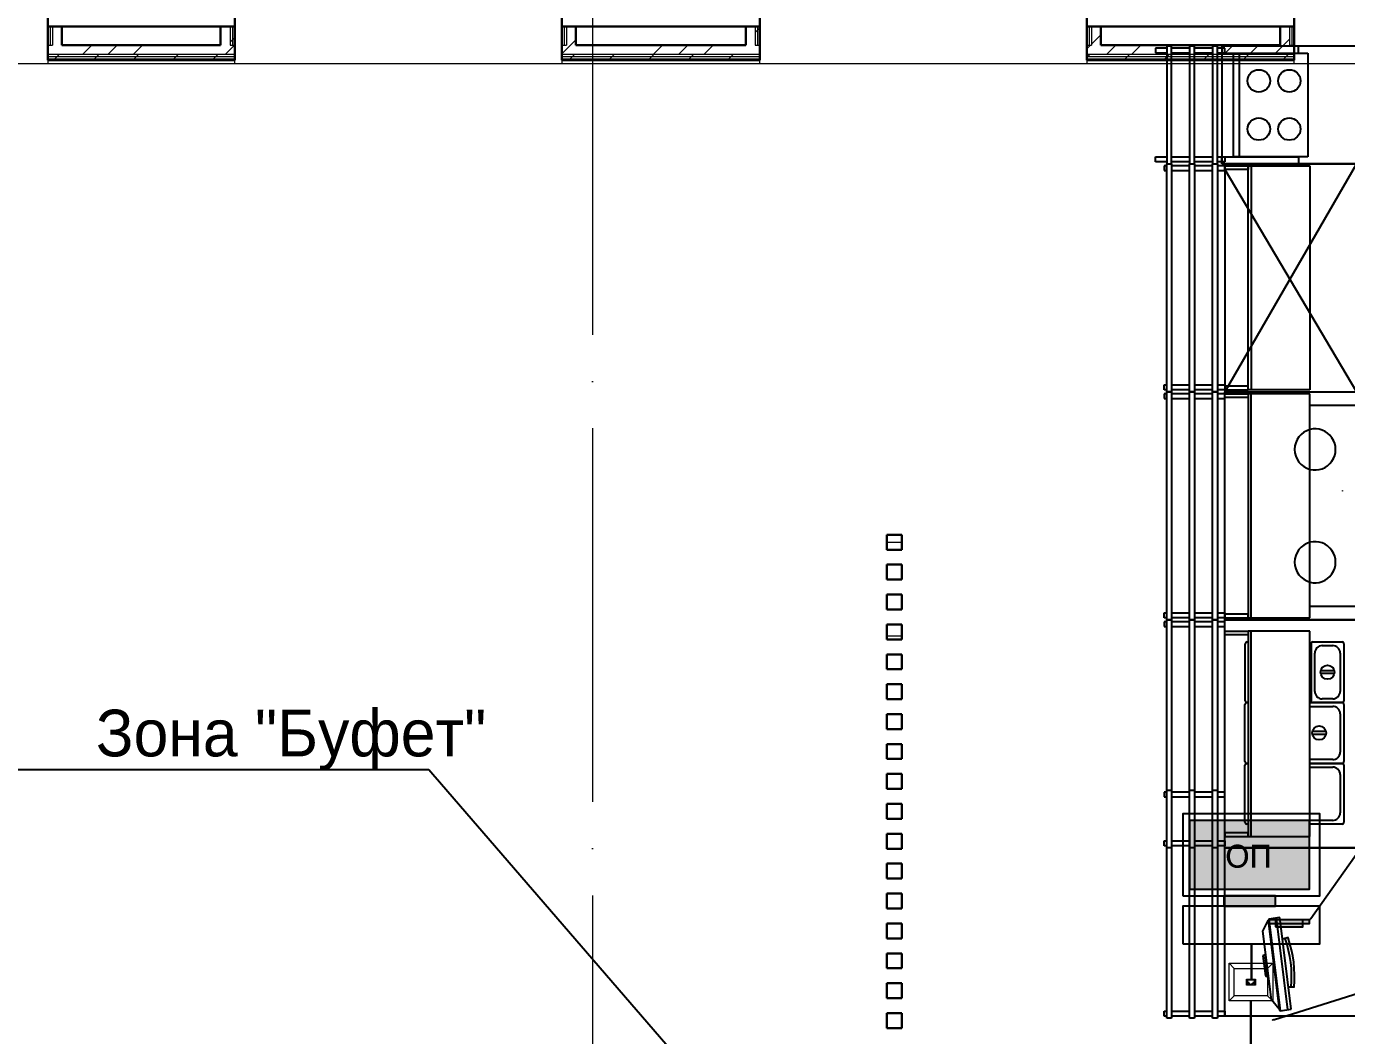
# Model space of a CAD drawing. Header units: millimetres. Extents: x -695119 to 412940, y -249585 to 622758.
# Drawn here: x 25263 to 32327, y 102635 to 108035 of the extents above; entities that cross this region are included whole.
import ezdxf
from ezdxf import colors
from ezdxf.entities.mleader import LeaderData, LeaderLine
from ezdxf.math import Vec2, Vec3

# ---------------------------------------------------------------- set-up
doc = ezdxf.new("R2010")
doc.units = ezdxf.units.MM
doc.linetypes.add('ADSK_Линия сетки', pattern=[25, 20, -2.5, 0, -2.5])
for name, color, linetype in [('_0', 7, 'Continuous'), ('_19D-Телекоммуникационные шкафы', 7, 'Continuous'), ('PDF _Оформление-Надписи', 7, 'Continuous'), ('PDF _Текст', 7, 'Continuous')]:
    doc.layers.add(name, color=color, linetype=linetype)
for name, color, linetype, lineweight in [('_Схема', 5, 'Continuous', 30), ('PDF _Геометрия', 8, 'Continuous', 9), ('Ограждение', 8, 'Continuous', 9), ('Оси', 252, 'Continuous', 9), ('Стены внутренние', 252, 'Continuous', 18), ('Стены наружные', 252, 'Continuous', 18), ('Стены штриховка', 7, 'Continuous', 9), ('ТХ Текст', 251, 'Continuous', 0)]:
    doc.layers.add(name, color=color, linetype=linetype, lineweight=lineweight)
doc.layers.add('PDF _Сплошная заливка', color=7, linetype='Continuous', true_color=0xffffff)
doc.styles.add('Mipgost_5', font='', dxfattribs={"height": 250})
doc.styles.add('PDF Calibri', font='calibri.ttf')
doc.styles.get('Mipgost_5').set_extended_font_data('Mipgost')

# ---------------------------------------------------------------- blocks, each defined once
blk = doc.blocks.new('1 этаж')
at = {"layer": 'Ограждение', "color": 251, "true_color": 0x636466}
for p, q in [((-11052.8, 26658.3), (-25252.8, 26658.3)), ((-19572.8, 26658.3), (-21322.8, 26658.3)), ((-19572.8, 26678.3), (-19572.8, 26658.3)), ((-18572.8, 26658.3), (-18572.8, 26678.3)), ((-16822.8, 26658.3), (-18572.8, 26658.3)), ((-16822.8, 26678.3), (-16822.8, 26658.3)), ((-15762.8, 26658.3), (-15762.8, 26678.3)), ((-14012.8, 26658.3), (-15762.8, 26658.3)), ((-14012.8, 26678.3), (-14012.8, 26658.3)), ((-12902.8, 26658.3), (-12902.8, 26678.3)), ((-11152.8, 26658.3), (-12902.8, 26658.3))]:
    blk.add_line(p, q, dxfattribs=at)
at = {"layer": 'Оси', "color": 251, "linetype": 'ADSK_Линия сетки', "ltscale": 100, "true_color": 0x636466}
blk.add_line((-16657.8, 32208.9), (-16657.8, -33767.9), dxfattribs=at)
at = {"layer": 'Стены внутренние', "color": 251, "lineweight": 30, "true_color": 0x636466}
for p, q in [((-19572.8, 26858.3), (-19572.8, 27408.3)), ((-18572.8, 26858.3), (-18572.8, 27408.3)), ((-16822.8, 26858.3), (-16822.8, 27408.3)), ((-15762.8, 26858.3), (-15762.8, 27408.3)), ((-14012.8, 26858.3), (-14012.8, 27408.3)), ((-12902.8, 26858.3), (-12902.8, 27408.3)), ((-18647.8, 26858.3), (-19497.8, 26858.3)), ((-15837.8, 26858.3), (-16747.8, 26858.3)), ((-12977.8, 26858.3), (-13937.8, 26858.3)), ((-15002.8, 24138.3), (-15082.8, 24138.3)), ((-15082.8, 24138.3), (-15082.8, 24058.3)), ((-15002.8, 24058.3), (-15002.8, 24138.3)), ((-15082.8, 24058.3), (-15002.8, 24058.3)), ((-15002.8, 23978.3), (-15082.8, 23978.3)), ((-15082.8, 23978.3), (-15082.8, 23898.3)), ((-15002.8, 23898.3), (-15002.8, 23978.3)), ((-15082.8, 23898.3), (-15002.8, 23898.3)), ((-15002.8, 23818.3), (-15082.8, 23818.3)), ((-15082.8, 23818.3), (-15082.8, 23738.3)), ((-15002.8, 23738.3), (-15002.8, 23818.3)), ((-15082.8, 23738.3), (-15002.8, 23738.3)), ((-15002.8, 23658.3), (-15082.8, 23658.3)), ((-15082.8, 23658.3), (-15082.8, 23578.3)), ((-15002.8, 23578.3), (-15002.8, 23658.3)), ((-15082.8, 23578.3), (-15002.8, 23578.3)), ((-15002.8, 23498.3), (-15082.8, 23498.3)), ((-15082.8, 23498.3), (-15082.8, 23418.3)), ((-15002.8, 23418.3), (-15002.8, 23498.3)), ((-15082.8, 23418.3), (-15002.8, 23418.3)), ((-15002.8, 23338.3), (-15082.8, 23338.3)), ((-15082.8, 23338.3), (-15082.8, 23258.3)), ((-15002.8, 23258.3), (-15002.8, 23338.3)), ((-15082.8, 23258.3), (-15002.8, 23258.3)), ((-15002.8, 23178.3), (-15082.8, 23178.3)), ((-15082.8, 23178.3), (-15082.8, 23098.3)), ((-15002.8, 23098.3), (-15002.8, 23178.3)), ((-15082.8, 23098.3), (-15002.8, 23098.3)), ((-15002.8, 23018.3), (-15082.8, 23018.3)), ((-15082.8, 23018.3), (-15082.8, 22938.3)), ((-15002.8, 22938.3), (-15002.8, 23018.3)), ((-15082.8, 22938.3), (-15002.8, 22938.3)), ((-15002.8, 22858.3), (-15082.8, 22858.3)), ((-15082.8, 22858.3), (-15082.8, 22778.3)), ((-15002.8, 22778.3), (-15002.8, 22858.3)), ((-15082.8, 22778.3), (-15002.8, 22778.3)), ((-15002.8, 22698.3), (-15082.8, 22698.3)), ((-15082.8, 22698.3), (-15082.8, 22618.3)), ((-15002.8, 22618.3), (-15002.8, 22698.3)), ((-15082.8, 22618.3), (-15002.8, 22618.3)), ((-15002.8, 22538.3), (-15082.8, 22538.3)), ((-15082.8, 22538.3), (-15082.8, 22458.3)), ((-15002.8, 22458.3), (-15002.8, 22538.3)), ((-15082.8, 22458.3), (-15002.8, 22458.3)), ((-15002.8, 22378.3), (-15082.8, 22378.3)), ((-15082.8, 22378.3), (-15082.8, 22298.3)), ((-15002.8, 22298.3), (-15002.8, 22378.3)), ((-15082.8, 22298.3), (-15002.8, 22298.3)), ((-15002.8, 22218.3), (-15082.8, 22218.3)), ((-15082.8, 22218.3), (-15082.8, 22138.3)), ((-15002.8, 22138.3), (-15002.8, 22218.3)), ((-15082.8, 22138.3), (-15002.8, 22138.3)), ((-15002.8, 22058.3), (-15082.8, 22058.3)), ((-15082.8, 22058.3), (-15082.8, 21978.3)), ((-15002.8, 21978.3), (-15002.8, 22058.3)), ((-15082.8, 21978.3), (-15002.8, 21978.3)), ((-15002.8, 21898.3), (-15082.8, 21898.3)), ((-15082.8, 21898.3), (-15082.8, 21818.3)), ((-15002.8, 21818.3), (-15002.8, 21898.3)), ((-15082.8, 21818.3), (-15002.8, 21818.3)), ((-15002.8, 21738.3), (-15082.8, 21738.3)), ((-15082.8, 21738.3), (-15082.8, 21658.3)), ((-15002.8, 21658.3), (-15002.8, 21738.3)), ((-15082.8, 21658.3), (-15002.8, 21658.3)), ((-15002.8, 21578.3), (-15082.8, 21578.3)), ((-15082.8, 21578.3), (-15082.8, 21498.3)), ((-15002.8, 21498.3), (-15002.8, 21578.3)), ((-15082.8, 21498.3), (-15002.8, 21498.3))]:
    blk.add_line(p, q, dxfattribs=at)
at = {"layer": 'Стены внутренние', "color": 251, "linetype": 'Continuous', "lineweight": 9, "true_color": 0x636466}
for p, q in [((-15082.8, 24098), (-15002.8, 24098)), ((-15082.8, 23598), (-15002.8, 23598))]:
    blk.add_line(p, q, dxfattribs=at)
at = {"layer": 'Стены наружные', "color": 251, "lineweight": 30, "true_color": 0x636466}
for p, q in [((-19572.8, 26858.3), (-19572.8, 26683.3)), ((-19497.8, 26858.3), (-19572.8, 26858.3)), ((-19497.8, 26758.3), (-19497.8, 26858.3)), ((-18647.8, 26858.3), (-18647.8, 26758.3)), ((-18572.8, 26858.3), (-18647.8, 26858.3)), ((-18572.8, 26683.3), (-18572.8, 26858.3)), ((-16822.8, 26858.3), (-16822.8, 26683.3)), ((-16747.8, 26858.3), (-16822.8, 26858.3)), ((-16747.8, 26758.3), (-16747.8, 26858.3)), ((-15837.8, 26858.3), (-15837.8, 26758.3)), ((-15762.8, 26858.3), (-15837.8, 26858.3)), ((-15762.8, 26683.3), (-15762.8, 26858.3)), ((-14012.8, 26858.3), (-14012.8, 26683.3)), ((-13937.8, 26858.3), (-14012.8, 26858.3)), ((-13937.8, 26758.3), (-13937.8, 26858.3)), ((-12977.8, 26858.3), (-12977.8, 26758.3)), ((-12902.8, 26858.3), (-12977.8, 26858.3)), ((-12902.8, 26683.3), (-12902.8, 26858.3)), ((-19497.8, 26758.3), (-18647.8, 26758.3)), ((-16747.8, 26758.3), (-15837.8, 26758.3)), ((-12977.8, 26758.3), (-13937.8, 26758.3)), ((-19572.8, 26678.3), (-19572.8, 26683.3)), ((-19572.8, 26678.3), (-18572.8, 26678.3)), ((-18572.8, 26678.3), (-18572.8, 26683.3)), ((-16822.8, 26678.3), (-16822.8, 26683.3)), ((-16822.8, 26678.3), (-15762.8, 26678.3)), ((-15762.8, 26678.3), (-15762.8, 26683.3)), ((-14012.8, 26678.3), (-14012.8, 26683.3)), ((-14012.8, 26678.3), (-12902.8, 26678.3)), ((-12902.8, 26678.3), (-12902.8, 26683.3))]:
    blk.add_line(p, q, dxfattribs=at)
at = {"layer": 'Стены наружные', "color": 251, "linetype": 'Continuous', "lineweight": 9, "true_color": 0x636466}
for p, q in [((-16822.8, 26852.2), (-16816.7, 26858.3)), ((-15775.3, 26839), (-15762.8, 26851.5)), ((-18597.8, 26774.2), (-18585.3, 26786.7)), ((-18585.3, 26786.7), (-18572.8, 26799.2)), ((-16776.4, 26758.3), (-16747.8, 26786.9)), ((-15787.8, 26826.5), (-15775.3, 26839)), ((-13987.8, 26763.5), (-13937.8, 26813.5)), ((-12959.8, 26758.3), (-12927.8, 26790.3)), ((-19524.8, 26695.8), (-19512.3, 26708.3)), ((-19386.3, 26708.3), (-19336.3, 26758.3)), ((-19312.6, 26695.8), (-19300.1, 26708.3)), ((-19251.3, 26708.3), (-19201.3, 26758.3)), ((-19116.4, 26708.3), (-19066.4, 26758.3)), ((-19100.5, 26695.8), (-19088, 26708.3)), ((-18888.4, 26695.8), (-18875.9, 26708.3)), ((-18676.2, 26695.8), (-18663.7, 26708.3)), ((-18623, 26708.3), (-18573, 26758.3)), ((-16822.8, 26711.9), (-16776.4, 26758.3)), ((-16767.1, 26695.8), (-16754.6, 26708.3)), ((-16554.9, 26695.8), (-16542.4, 26708.3)), ((-16342.8, 26695.8), (-16330.3, 26708.3)), ((-16333, 26708.3), (-16283, 26758.3)), ((-16198.1, 26708.3), (-16148.1, 26758.3)), ((-16130.7, 26695.8), (-16118.2, 26708.3)), ((-16063.1, 26708.3), (-16013.1, 26758.3)), ((-15918.5, 26695.8), (-15906, 26708.3)), ((-14012.8, 26738.5), (-13993, 26758.3)), ((-14009.3, 26695.8), (-13996.8, 26708.3)), ((-13908.1, 26708.3), (-13858.1, 26758.3)), ((-13797.2, 26695.8), (-13784.7, 26708.3)), ((-13773.2, 26708.3), (-13723.2, 26758.3)), ((-13585.1, 26695.8), (-13572.8, 26708)), ((-13572.8, 26708), (-13572.6, 26708.3)), ((-13372.9, 26695.8), (-13360.4, 26708.3)), ((-13279.7, 26708.3), (-13229.7, 26758.3)), ((-13160.8, 26695.8), (-13148.3, 26708.3)), ((-13144.8, 26708.3), (-13094.8, 26758.3)), ((-13009.8, 26708.3), (-12959.8, 26758.3)), ((-12948.7, 26695.8), (-12936.2, 26708.3)), ((-19542.3, 26678.3), (-19537.3, 26683.3)), ((-19537.3, 26683.3), (-19524.8, 26695.8)), ((-19325.1, 26683.3), (-19312.6, 26695.8)), ((-19118, 26678.3), (-19113, 26683.3)), ((-19113, 26683.3), (-19100.5, 26695.8)), ((-18900.9, 26683.3), (-18888.4, 26695.8)), ((-18693.7, 26678.3), (-18688.7, 26683.3)), ((-18688.7, 26683.3), (-18676.2, 26695.8)), ((-16779.6, 26683.3), (-16767.1, 26695.8)), ((-16572.4, 26678.3), (-16567.4, 26683.3)), ((-16567.4, 26683.3), (-16554.9, 26695.8)), ((-16355.3, 26683.3), (-16342.8, 26695.8)), ((-16148.2, 26678.3), (-16143.2, 26683.3)), ((-16143.2, 26683.3), (-16130.7, 26695.8)), ((-15931, 26683.3), (-15918.5, 26695.8)), ((-14012.8, 26692.3), (-14009.3, 26695.8)), ((-13809.7, 26683.3), (-13797.2, 26695.8)), ((-13602.6, 26678.3), (-13597.6, 26683.3)), ((-13597.6, 26683.3), (-13585.1, 26695.8)), ((-13385.4, 26683.3), (-13372.9, 26695.8)), ((-13178.3, 26678.3), (-13173.3, 26683.3)), ((-13173.3, 26683.3), (-13160.8, 26695.8)), ((-12961.2, 26683.3), (-12948.7, 26695.8))]:
    blk.add_line(p, q, dxfattribs=at)
at = {"layer": 'Стены штриховка', "color": 251, "true_color": 0x636466}
for p, q in [((-19560.3, 26858.3), (-19560.3, 26758.3)), ((-19547.8, 26858.3), (-19547.8, 26758.3)), ((-18597.8, 26858.3), (-18597.8, 26758.3)), ((-18585.3, 26858.3), (-18585.3, 26758.3)), ((-16810.3, 26858.3), (-16810.3, 26758.3)), ((-16797.8, 26858.3), (-16797.8, 26758.3)), ((-15787.8, 26858.3), (-15787.8, 26758.3)), ((-15775.3, 26858.3), (-15775.3, 26758.3)), ((-14000.3, 26858.3), (-14000.3, 26758.3)), ((-13987.8, 26858.3), (-13987.8, 26758.3)), ((-12927.8, 26858.3), (-12927.8, 26758.3)), ((-12915.3, 26858.3), (-12915.3, 26758.3)), ((-19572.8, 26758.3), (-19547.8, 26758.3)), ((-18572.8, 26708.3), (-19572.8, 26708.3)), ((-18597.8, 26758.3), (-18572.8, 26758.3)), ((-16822.8, 26758.3), (-16797.8, 26758.3)), ((-15762.8, 26708.3), (-16822.8, 26708.3)), ((-15787.8, 26758.3), (-15762.8, 26758.3)), ((-14012.8, 26758.3), (-13987.8, 26758.3)), ((-12902.8, 26708.3), (-14012.8, 26708.3)), ((-12927.8, 26758.3), (-12902.8, 26758.3)), ((-18572.8, 26695.8), (-19572.8, 26695.8)), ((-18572.8, 26683.3), (-19572.8, 26683.3)), ((-19572.8, 26683.3), (-18572.8, 26683.3)), ((-15762.8, 26695.8), (-16822.8, 26695.8)), ((-15762.8, 26683.3), (-16822.8, 26683.3)), ((-16822.8, 26683.3), (-15762.8, 26683.3)), ((-12902.8, 26695.8), (-14012.8, 26695.8)), ((-12902.8, 26683.3), (-14012.8, 26683.3)), ((-14012.8, 26683.3), (-12902.8, 26683.3))]:
    blk.add_line(p, q, dxfattribs=at)
blk = doc.blocks.new('план Новый корпус (не печатать) 2$0$_Dot')
at = {"color": 251, "linetype": 'ByBlock', "lineweight": -2}
blk.add_line((-0.5, 0), (-1, 0), dxfattribs=at)
at = {"color": 251, "linetype": 'ByBlock', "const_width": 0.5}
blk.add_lwpolyline([(-0.25, 0, 1), (0.25, 0, 1)], format="xyb", close=True, dxfattribs=at)
blk = doc.blocks.new('АП')
at = {"layer": 'PDF _Сплошная заливка', "true_color": 0xffffff, "transparency": 33554559}
blk.add_hatch(color=7, dxfattribs=at).paths.add_polyline_path([(218996.3, 87757.7), (219638.4, 87757.7), (219638.4, 88124.4), (218996.3, 88124.4)])
at = {"layer": 'PDF _Сплошная заливка', "transparency": 33554559}
for points in [[(219179.8, 87666), (219454.9, 87666), (219454.9, 87721), (219179.8, 87721)], [(219418.3, 87574.3), (219638.4, 87574.3), (219638.4, 87592.6), (219418.3, 87592.6)], [(219454.9, 87555.9), (219601.7, 87555.9), (219601.7, 87592.6), (219454.9, 87592.6)]]:
    blk.add_hatch(color=5, dxfattribs=at).paths.add_polyline_path(points)
at = {"layer": 'PDF _Геометрия', "color": 5, "lineweight": 25}
for points in [[(218959.7, 87721), (219693.4, 87721), (219693.4, 88161.1), (218959.7, 88161.1)], [(218996.3, 87757.7), (219638.4, 87757.7), (219638.4, 88124.4), (218996.3, 88124.4)], [(219179.8, 87666), (219454.9, 87666), (219454.9, 87721), (219179.8, 87721)], [(218959.7, 87464.3), (219693.4, 87464.3), (219693.4, 87666), (218959.7, 87666)], [(219418.3, 87574.3), (219638.4, 87574.3), (219638.4, 87592.6), (219418.3, 87592.6)], [(219454.9, 87555.9), (219601.7, 87555.9), (219601.7, 87592.6), (219454.9, 87592.6)]]:
    blk.add_lwpolyline(points, close=True, dxfattribs=at)
at = {"layer": 'PDF _Текст', "color": 251, "insert": (219187.9, 87870.3), "char_height": 124.16, "attachment_point": 7, "style": 'PDF Calibri'}
blk.add_mtext('ОП', dxfattribs=at)
blk = doc.blocks.new('ИР')
at = {"layer": 'PDF _Оформление-Надписи', "color": 18, "lineweight": 0, "true_color": 0x000000}
for points in [[(236370, -165197), (239044, -165197), (239044, -167511), (236370, -167511)], [(236690, -165517), (238724, -165517), (238724, -167191), (236690, -167191)], [(237930, -166550), (237441, -166550), (237441, -166184), (237930, -166184)], [(237930, -166550), (237441, -166550), (237441, -166184), (237930, -166184)], [(237685, -166213), (237898, -166213), (237898, -166383), (237825, -166383), (237825, -166455), (237751, -166455), (237751, -166527), (237617, -166527), (237617, -166455), (237544, -166455), (237544, -166383), (237471, -166383), (237471, -166213)], [(237685, -166213), (237898, -166213), (237898, -166383), (237825, -166383), (237825, -166455), (237751, -166455), (237751, -166527), (237617, -166527), (237617, -166455), (237544, -166455), (237544, -166383), (237471, -166383), (237471, -166213)], [(237981, -166550), (237492, -166550), (237492, -166184), (237981, -166184)], [(237981, -166550), (237492, -166550), (237492, -166184), (237981, -166184)], [(237735, -166213), (237949, -166213), (237949, -166383), (237876, -166383), (237876, -166455), (237801, -166455), (237801, -166527), (237668, -166527), (237668, -166455), (237595, -166455), (237595, -166383), (237522, -166383), (237522, -166213)], [(237735, -166213), (237949, -166213), (237949, -166383), (237876, -166383), (237876, -166455), (237801, -166455), (237801, -166527), (237668, -166527), (237668, -166455), (237595, -166455), (237595, -166383), (237522, -166383), (237522, -166213)]]:
    blk.add_lwpolyline(points, close=True, dxfattribs=at)
for points in [[(236690, -165517), (236370, -165197)], [(238724, -165517), (239044, -165197)], [(236690, -167191), (236370, -167511)], [(238724, -167191), (239044, -167511)]]:
    blk.add_lwpolyline(points, dxfattribs=at)

msp = doc.modelspace()

# ---------------------------------------------------------------- linework, layer by layer
at = {"layer": '_0', "color": 251, "lineweight": 25, "true_color": 0x636466}
for p, q in [((31364.409, 107919.086), (31305.165, 107919.086)), ((31305.165, 107919.086), (31305.165, 107893.388)), ((31305.165, 107893.388), (31364.409, 107893.388)), ((31364.409, 107929.922), (31364.409, 107299.922)), ((31390.108, 107929.922), (31364.409, 107929.922)), ((31390.108, 107299.922), (31390.108, 107929.922)), ((31487.254, 107919.086), (31390.108, 107919.086)), ((31390.108, 107893.388), (31487.254, 107893.388)), ((31487.254, 107929.922), (31487.254, 107299.922)), ((31512.953, 107929.922), (31487.254, 107929.922)), ((31512.953, 107299.922), (31512.953, 107929.922)), ((31610.099, 107919.086), (31512.953, 107919.086)), ((31512.953, 107893.388), (31610.099, 107893.388)), ((31610.099, 107929.922), (31610.099, 107299.922)), ((31635.798, 107929.922), (31610.099, 107929.922)), ((31635.798, 107299.922), (31635.798, 107929.922)), ((31675.19, 107919.086), (31635.798, 107919.086)), ((31635.798, 107893.388), (31675.19, 107893.388)), ((31660.215, 107929.922), (31660.215, 107299.922)), ((32380.215, 107929.922), (31660.215, 107929.922)), ((32070.067, 107929.922), (31660.215, 107929.922)), ((31660.215, 107929.922), (31660.215, 107892.756)), ((31660.215, 107892.756), (32070.067, 107892.756)), ((31675.19, 107893.388), (31675.19, 107919.086)), ((31721.612, 107337.089), (31721.612, 107892.756)), ((31721.612, 107892.756), (32119.916, 107892.756)), ((31752.584, 107892.756), (31752.584, 107337.089)), ((32070.067, 107892.756), (32070.067, 107929.922)), ((32119.916, 107892.756), (32119.916, 107337.089)), ((31305.165, 107310.758), (31305.165, 107336.457)), ((31305.165, 107336.457), (31364.409, 107336.457)), ((31364.409, 107310.758), (31305.165, 107310.758)), ((31390.108, 107336.457), (31487.254, 107336.457)), ((31487.254, 107310.758), (31390.108, 107310.758)), ((31512.953, 107336.457), (31610.099, 107336.457)), ((31610.099, 107310.758), (31512.953, 107310.758)), ((31635.798, 107336.457), (31675.19, 107336.457)), ((31675.19, 107310.758), (31635.798, 107310.758)), ((31660.215, 107299.922), (31660.215, 107337.089)), ((31660.215, 107337.089), (32070.067, 107337.089)), ((31675.19, 107336.457), (31675.19, 107310.758)), ((32119.916, 107337.089), (31721.612, 107337.089)), ((32070.067, 107337.089), (32070.067, 107299.922)), ((31364.409, 107289.086), (31350.165, 107289.086)), ((31350.165, 107289.086), (31350.165, 107263.388)), ((31350.165, 107263.388), (31364.409, 107263.388)), ((31364.409, 107299.922), (31390.108, 107299.922)), ((31364.409, 106079.922), (31364.409, 107299.922)), ((31364.409, 107299.922), (31390.108, 107299.922)), ((31390.108, 107299.922), (31390.108, 106079.922)), ((31487.254, 107289.086), (31390.108, 107289.086)), ((31390.108, 107263.388), (31487.254, 107263.388)), ((31487.254, 107299.922), (31512.953, 107299.922)), ((31487.254, 106079.922), (31487.254, 107299.922)), ((31487.254, 107299.922), (31512.953, 107299.922)), ((31512.953, 107299.922), (31512.953, 106079.922)), ((31610.099, 107289.086), (31512.953, 107289.086)), ((31512.953, 107263.388), (31610.099, 107263.388)), ((31610.099, 107299.922), (31635.798, 107299.922)), ((31610.099, 106079.922), (31610.099, 107299.922)), ((31610.099, 107299.922), (31635.798, 107299.922)), ((31635.798, 107299.922), (31635.798, 106079.922)), ((31675.19, 107289.086), (31635.798, 107289.086)), ((31635.798, 107263.388), (31675.19, 107263.388)), ((31660.215, 107299.922), (32380.215, 107299.922)), ((32070.067, 107299.922), (31660.215, 107299.922)), ((31675.19, 107263.388), (31675.19, 107289.086)), ((31675.215, 107299.922), (31675.215, 106079.922)), ((32380.215, 107299.922), (31675.215, 107299.922)), ((32380.215, 107299.922), (31675.215, 106079.922)), ((31675.24, 107270.191), (31675.24, 107289.086)), ((31675.24, 107289.086), (31800.716, 107289.086)), ((31800.716, 107270.191), (31675.24, 107270.191)), ((31675.24, 107270.191), (32380.215, 106079.922)), ((31800.716, 106090.758), (31800.716, 107289.086)), ((31800.716, 107289.086), (32131.072, 107289.086)), ((31800.716, 107289.086), (31800.716, 107270.191)), ((31817.047, 107289.086), (31817.047, 106090.758)), ((32131.072, 107289.086), (32131.072, 106090.758)), ((31350.165, 106090.758), (31350.165, 106116.457)), ((31350.165, 106116.457), (31364.409, 106116.457)), ((31390.108, 106116.457), (31487.254, 106116.457)), ((31512.953, 106116.457), (31610.099, 106116.457)), ((31635.798, 106116.457), (31675.19, 106116.457)), ((31675.19, 106116.457), (31675.19, 106090.758)), ((31800.716, 106109.654), (31675.24, 106109.654)), ((31675.24, 106109.654), (31675.24, 106090.758)), ((31800.716, 106090.758), (31800.716, 106109.654)), ((31364.409, 106090.758), (31350.165, 106090.758)), ((31364.409, 106069.086), (31350.165, 106069.086)), ((31350.165, 106069.086), (31350.165, 106043.388)), ((31350.165, 106043.388), (31364.409, 106043.388)), ((31390.108, 106079.922), (31364.409, 106079.922)), ((31364.409, 104859.922), (31364.409, 106079.922)), ((31364.409, 106079.922), (31390.108, 106079.922)), ((31487.254, 106090.758), (31390.108, 106090.758)), ((31390.108, 106079.922), (31390.108, 104859.922)), ((31487.254, 106069.086), (31390.108, 106069.086)), ((31390.108, 106043.388), (31487.254, 106043.388)), ((31512.953, 106079.922), (31487.254, 106079.922)), ((31487.254, 104859.922), (31487.254, 106079.922)), ((31487.254, 106079.922), (31512.953, 106079.922)), ((31610.099, 106090.758), (31512.953, 106090.758)), ((31512.953, 106079.922), (31512.953, 104859.922)), ((31610.099, 106069.086), (31512.953, 106069.086)), ((31512.953, 106043.388), (31610.099, 106043.388)), ((31635.798, 106079.922), (31610.099, 106079.922)), ((31610.099, 104859.922), (31610.099, 106079.922)), ((31610.099, 106079.922), (31635.798, 106079.922)), ((31675.19, 106090.758), (31635.798, 106090.758)), ((31635.798, 106079.922), (31635.798, 104859.922)), ((31675.19, 106069.086), (31635.798, 106069.086)), ((31635.798, 106043.388), (31675.19, 106043.388)), ((31675.19, 106043.388), (31675.19, 106069.086)), ((31675.215, 104859.922), (31675.215, 106079.922)), ((31675.215, 106079.922), (32380.215, 106079.922)), ((31675.215, 106079.922), (32380.215, 106079.922)), ((31675.24, 106090.758), (31800.716, 106090.758)), ((31675.24, 106050.191), (31675.24, 106069.086)), ((31675.24, 106069.086), (31800.716, 106069.086)), ((31800.716, 106050.191), (31675.24, 106050.191)), ((31675.269, 106043.363), (31675.269, 106069.062)), ((32131.072, 106090.758), (31800.716, 106090.758)), ((32131.072, 106069.086), (31800.716, 106069.086)), ((31800.716, 106069.086), (31800.716, 104870.758)), ((31800.716, 106069.086), (31800.716, 106050.191)), ((31817.047, 104870.758), (31817.047, 106069.086)), ((32380.215, 106007.245), (32131.072, 106007.245)), ((31350.165, 104870.758), (31350.165, 104896.457)), ((31350.165, 104896.457), (31364.409, 104896.457)), ((31364.409, 104870.758), (31350.165, 104870.758)), ((31364.409, 104849.086), (31350.165, 104849.086)), ((31350.165, 104849.086), (31350.165, 104823.388)), ((31390.108, 104859.922), (31364.409, 104859.922)), ((31364.409, 103639.922), (31364.409, 104859.922)), ((31364.409, 104859.922), (31390.108, 104859.922)), ((31390.108, 104896.457), (31487.254, 104896.457)), ((31487.254, 104870.758), (31390.108, 104870.758)), ((31390.108, 104859.922), (31390.108, 103639.922)), ((31487.254, 104849.086), (31390.108, 104849.086)), ((31512.953, 104859.922), (31487.254, 104859.922)), ((31487.254, 103639.922), (31487.254, 104859.922)), ((31487.254, 104859.922), (31512.953, 104859.922)), ((31512.953, 104896.457), (31610.099, 104896.457)), ((31610.099, 104870.758), (31512.953, 104870.758)), ((31512.953, 104859.922), (31512.953, 103639.922)), ((31610.099, 104849.086), (31512.953, 104849.086)), ((31635.798, 104859.922), (31610.099, 104859.922)), ((31610.099, 103639.922), (31610.099, 104859.922)), ((31610.099, 104859.922), (31635.798, 104859.922)), ((31635.798, 104896.457), (31675.19, 104896.457)), ((31675.19, 104870.758), (31635.798, 104870.758)), ((31635.798, 104859.922), (31635.798, 103639.922)), ((31675.19, 104849.086), (31635.798, 104849.086)), ((31675.19, 104896.457), (31675.19, 104870.758)), ((31675.19, 104823.388), (31675.19, 104849.086)), ((31800.716, 104889.654), (31675.24, 104889.654)), ((31675.24, 104889.654), (31675.24, 104870.758)), ((31675.24, 104870.758), (31800.716, 104870.758)), ((31675.269, 104896.432), (31675.269, 104870.734)), ((31800.716, 104870.758), (31800.716, 104889.654)), ((31350.165, 104823.388), (31364.409, 104823.388)), ((31390.108, 104823.388), (31487.254, 104823.388)), ((31512.953, 104823.388), (31610.099, 104823.388)), ((31635.798, 104823.388), (31675.19, 104823.388)), ((31675.215, 104780.191), (31675.215, 104799.086)), ((31675.215, 104799.086), (31800.691, 104799.086)), ((31800.691, 104780.191), (31675.215, 104780.191)), ((31800.691, 104799.086), (31800.691, 103700.758)), ((31800.691, 104799.086), (31800.691, 104780.191)), ((31817.022, 103700.758), (31817.022, 104799.086)), ((31784.778, 104426.952), (31784.778, 104731.952)), ((31794.778, 104741.952), (31800.691, 104741.952)), ((31792.778, 104416.952), (31800.691, 104416.952)), ((31800.691, 104416.952), (31794.778, 104416.952)), ((31782.778, 104101.952), (31782.778, 104406.952)), ((31782.778, 103776.952), (31782.778, 104081.952)), ((31792.778, 104091.952), (31800.691, 104091.952)), ((31800.691, 104091.952), (31792.778, 104091.952)), ((31364.438, 103938.018), (31350.194, 103938.018)), ((31350.194, 103938.018), (31350.194, 103912.32)), ((31364.438, 102728.854), (31364.438, 103948.854)), ((31364.438, 103948.854), (31390.137, 103948.854)), ((31390.137, 103948.854), (31390.137, 102728.854)), ((31487.283, 103938.018), (31390.137, 103938.018)), ((31487.283, 102728.854), (31487.283, 103948.854)), ((31487.283, 103948.854), (31512.982, 103948.854)), ((31512.982, 103948.854), (31512.982, 102728.854)), ((31610.129, 103938.018), (31512.982, 103938.018)), ((31610.129, 102728.854), (31610.129, 103948.854)), ((31610.129, 103948.854), (31635.827, 103948.854)), ((31635.827, 103948.854), (31635.827, 102728.854)), ((31675.219, 103938.018), (31635.827, 103938.018)), ((31675.219, 103912.32), (31675.219, 103938.018)), ((31350.194, 103912.32), (31364.438, 103912.32)), ((31390.137, 103912.32), (31487.283, 103912.32)), ((31512.982, 103912.32), (31610.129, 103912.32)), ((31635.827, 103912.32), (31675.219, 103912.32)), ((31800.691, 103719.654), (31675.215, 103719.654)), ((31675.215, 103719.654), (31675.215, 103700.758)), ((31800.691, 103766.952), (31792.778, 103766.952)), ((31800.691, 103700.758), (31800.691, 103719.654)), ((31350.165, 103650.758), (31350.165, 103676.457)), ((31350.165, 103676.457), (31364.409, 103676.457)), ((31364.409, 103650.758), (31350.165, 103650.758)), ((31390.108, 103639.922), (31364.409, 103639.922)), ((31390.108, 103676.457), (31487.254, 103676.457)), ((31487.254, 103650.758), (31390.108, 103650.758)), ((31512.953, 103639.922), (31487.254, 103639.922)), ((31512.953, 103676.457), (31610.099, 103676.457)), ((31610.099, 103650.758), (31512.953, 103650.758)), ((31635.798, 103639.922), (31610.099, 103639.922)), ((31635.798, 103676.457), (31675.19, 103676.457)), ((31675.19, 103650.758), (31635.798, 103650.758)), ((31675.19, 103676.457), (31675.19, 103650.758)), ((31675.215, 103700.758), (31800.691, 103700.758)), ((31675.219, 102739.69), (31675.219, 103639.922)), ((31879.069, 103194.658), (31908.297, 103250.484)), ((31911.272, 103258.884), (31908.297, 103250.484)), ((31908.297, 103250.484), (31967.083, 102775.864)), ((31970.6, 103266.232), (31911.272, 103258.884)), ((31911.272, 103258.884), (31972.018, 102768.443)), ((31950.824, 103263.783), (32011.57, 102773.342)), ((32031.346, 102775.791), (31970.6, 103266.232)), ((31924.628, 102826.827), (31879.069, 103194.658)), ((32015.958, 103159.407), (31984.807, 103151.532)), ((31890.79, 103067.602), (31879.415, 103062.177)), ((31879.415, 103062.177), (31892.641, 102955.388)), ((31894.745, 103068.092), (31890.79, 103067.602)), ((31905.487, 102948.947), (31890.79, 103067.602)), ((31892.641, 102955.388), (31905.487, 102948.947)), ((31909.442, 102949.437), (31905.487, 102948.947)), ((32048.78, 102894.41), (32016.649, 102894.446)), ((31967.083, 102775.864), (31924.628, 102826.827)), ((31350.194, 102739.69), (31350.194, 102765.389)), ((31350.194, 102765.389), (31364.438, 102765.389)), ((31364.438, 102739.69), (31350.194, 102739.69)), ((31390.137, 102728.854), (31364.438, 102728.854)), ((31390.137, 102765.389), (31487.283, 102765.389)), ((31487.283, 102739.69), (31390.137, 102739.69)), ((31512.982, 102728.854), (31487.283, 102728.854)), ((31512.982, 102765.389), (31610.129, 102765.389)), ((31610.129, 102739.69), (31512.982, 102739.69)), ((31635.827, 102728.854), (31610.129, 102728.854)), ((31635.827, 102765.389), (31675.219, 102765.389)), ((31675.219, 102739.69), (31635.827, 102739.69)), ((31675.219, 102765.389), (31675.219, 102739.69)), ((32380.215, 102739.69), (31675.219, 102739.69)), ((31967.083, 102775.864), (31972.018, 102768.443)), ((31972.018, 102768.443), (32031.346, 102775.791))]:
    msp.add_line(p, q, dxfattribs=at)
at = {"layer": '_0', "color": 251, "lineweight": 25, "ltscale": 0.2, "true_color": 0x636466}
msp.add_line((31675.215, 103639.922), (31675.215, 104859.922), dxfattribs=at)
at = {"layer": '_0', "color": 251, "lineweight": 25, "true_color": 0x636466}
for centre in [(31857.333, 107743.648), (32020.818, 107743.648), (31857.333, 107486.196), (32020.818, 107486.196)]:
    msp.add_circle(centre, 60, dxfattribs=at)
for centre, radius, start, end in [((32158.621, 105771.641), 110, 104.5039237, 255.4960763), ((32158.621, 105771.641), 110, 255.4960763, 104.5039237), ((32305.215, 105549.922), 0.203, 90, 270), ((32305.215, 105549.922), 0.203, 270, 90), ((31794.778, 104731.952), 10, 90, 180), ((31792.778, 104406.952), 10, 90, 180), ((31794.778, 104426.952), 10, 180, 270), ((31792.778, 104101.952), 10, 180, 270), ((31792.778, 104081.952), 10, 90, 180), ((31792.778, 103776.952), 10, 180, 270), ((31421.295, 102951.221), 611.761, 354.6680865, 19.4532303), ((31421.295, 102951.221), 627.702, 354.8273932, 19.2939236)]:
    msp.add_arc(centre, radius, start, end, dxfattribs=at)
at = {"layer": '_Схема', "color": 5}
msp.add_line((31817.582, 102936.643), (31817.582, 103125.563), dxfattribs=at)
at = {"layer": '_Схема'}
msp.add_line((31815.037, 102820.672), (31815.037, 98948.056), dxfattribs=at)

# ---------------------------------------------------------------- block references
msp.add_blockref('1 этаж', (44950.089, 81176.937))
at = {"color": 240, "lineweight": 15, "true_color": 0xed1f24, "xscale": 0.08740743041447095, "yscale": 0.08740743041447095, "zscale": 0.08740743041447095}
msp.add_blockref('ИР', (11037.671, 117462.398), dxfattribs=at)

# ---------------------------------------------------------------- next in the draw order: leaders
at = {"layer": 'ТХ Текст', "color": 0, "ltscale": 100}
ml = msp.add_multileader_mtext('Standard', dxfattribs=at)
ml.set_content('\\A1;{\\C256;\\c0;АРМ Оператора питания (столовая)^JАРМ-ОП(с)}', color=251, style='Mipgost_5')
ml.set_leader_properties(color=(0, 0, 0))
ml.set_arrow_properties(name='план Новый корпус (не печатать) 2$0$_Dot')
ml.build(insert=Vec2(0, 0))
ml.multileader.update_dxf_attribs({"text_left_attachment_type": 6, "text_right_attachment_type": 6, "dogleg_length": 103.837, "arrow_head_size": 10})
ctx = ml.context
ctx.base_point, ctx.char_height, ctx.arrow_head_size, ctx.landing_gap_size, ctx.plane_origin = Vec3(33525.336, 105075.598), 250, 10, 0.09, Vec3(46077.03, 132595.692)
ctx.left_attachment, ctx.right_attachment = 6, 6
notes = []
notes.append((ctx, [(0, (1, 1, 0), (33421.499, 105075.598), (1, 0), 103.837, [(3, [(32129.426, 103253.927)], 0, [])])]))
ctx.mtext.insert, ctx.mtext.flow_direction = Vec3(33525.426, 105375.598), 5
ctx.mtext.has_bg_fill, ctx.mtext.bg_color, ctx.mtext.bg_scale_factor, ctx.mtext.bg_transparency, ctx.mtext.use_window_bg_color = 1, -1027028792, 1.5, 0, 1
ml = msp.add_multileader_mtext('Standard', dxfattribs=at)
ml.set_content('\\A1;{\\C256;\\c0;Зона "Буфет"}', color=251, style='Mipgost_5')
ml.set_leader_properties(color=(0, 0, 0))
ml.set_arrow_properties(name='план Новый корпус (не печатать) 2$0$_Dot')
ml.build(insert=Vec2(0, 0))
ml.multileader.update_dxf_attribs({"text_left_attachment_type": 6, "text_right_attachment_type": 6, "dogleg_length": 103.837, "arrow_head_size": 10})
ctx = ml.context
ctx.base_point, ctx.char_height, ctx.arrow_head_size, ctx.landing_gap_size, ctx.plane_origin = Vec3(25634.313, 104058.021), 250, 10, 0.09, Vec3(40879.376, 131998.64)
ctx.left_attachment, ctx.right_attachment = 6, 6
notes.append((ctx, [(1, (1, 1, 0), (27416.901, 104058.021), (-1, 0), 103.837, [(3, [(30043.961, 101016.267)], 0, [])])]))
ctx.mtext.insert, ctx.mtext.flow_direction = Vec3(25634.403, 104379.271), 5
ctx.mtext.has_bg_fill, ctx.mtext.bg_color, ctx.mtext.bg_scale_factor, ctx.mtext.bg_transparency, ctx.mtext.use_window_bg_color = 1, -1027028792, 1.5, 0, 1
for ctx, leaders in notes:
    for number, flags, end, landing, length, lines in leaders:
        leader = LeaderData()
        leader.index, (leader.has_last_leader_line, leader.has_dogleg_vector, leader.attachment_direction) = number, flags
        leader.last_leader_point, leader.dogleg_vector, leader.dogleg_length = Vec3(end), Vec3(landing), length
        for number, points, colour, breaks in lines:
            line = LeaderLine()
            line.index, line.vertices, line.color, line.breaks = number, Vec3.list(points), colors.encode_raw_color(colour), breaks
            leader.lines.append(line)
        ctx.leaders.append(leader)

# ---------------------------------------------------------------- next in the draw order: linework, layer by layer
at = {"layer": '_0', "color": 251, "lineweight": 25, "true_color": 0x636466}
for p, q in [((32131.072, 104870.758), (32131.072, 106069.086)), ((32131.072, 104932.599), (32380.215, 104932.599)), ((32380.215, 104859.922), (31675.215, 104859.922)), ((31800.716, 104870.758), (32131.072, 104870.758)), ((32131.047, 104799.086), (31800.691, 104799.086)), ((32131.047, 103700.758), (32131.047, 104799.086)), ((32136.778, 104426.952), (32136.778, 104731.952)), ((32136.778, 104731.952), (32136.778, 104426.952)), ((32146.778, 104741.952), (32302.778, 104741.952)), ((32196.778, 104721.952), (32252.778, 104721.952)), ((32312.778, 104731.952), (32312.778, 104426.952)), ((32156.778, 104476.952), (32156.778, 104681.952)), ((32292.778, 104681.952), (32292.778, 104476.952)), ((32261.419, 104586.952), (32188.138, 104586.952)), ((32261.419, 104571.952), (32188.138, 104571.952)), ((32131.047, 104416.952), (32302.778, 104416.952)), ((32302.778, 104416.952), (32146.778, 104416.952)), ((32252.778, 104436.952), (32196.778, 104436.952)), ((32131.047, 104396.952), (32252.778, 104396.952)), ((32292.778, 104356.952), (32292.778, 104151.952)), ((32312.778, 104406.952), (32312.778, 104101.952)), ((32216.919, 104261.952), (32143.638, 104261.952)), ((32216.919, 104246.952), (32143.638, 104246.952)), ((32252.778, 104111.952), (32131.047, 104111.952)), ((32131.047, 104091.952), (32302.778, 104091.952)), ((32302.778, 104091.952), (32131.047, 104091.952)), ((32131.047, 104071.952), (32252.778, 104071.952)), ((32312.778, 104081.952), (32312.778, 103776.952)), ((32292.778, 104031.952), (32292.778, 103826.952)), ((32252.778, 103786.952), (32131.047, 103786.952)), ((32302.778, 103766.952), (32131.047, 103766.952)), ((31675.219, 103639.922), (32380.215, 103639.922)), ((31800.691, 103700.758), (32131.047, 103700.758))]:
    msp.add_line(p, q, dxfattribs=at)
at = {"layer": '_0', "color": 251, "lineweight": 25, "ltscale": 0.2, "true_color": 0x636466}
for p, q in [((31675.215, 104859.922), (32380.215, 104859.922)), ((32380.215, 103639.922), (31675.215, 103639.922))]:
    msp.add_line(p, q, dxfattribs=at)
at = {"layer": '_0', "color": 251, "lineweight": 25, "true_color": 0x636466}
for centre in [(32224.778, 104579.452), (32180.278, 104254.452)]:
    msp.add_circle(centre, 37.4, dxfattribs=at)
for centre, radius, start, end in [((32158.621, 105168.204), 110, 104.5039237, 255.4960763), ((32158.621, 105168.204), 110, 255.4960763, 104.5039237), ((32126.778, 104731.952), 10, 0, 64.7296085), ((32146.778, 104731.952), 10, 90, 180), ((32196.778, 104681.952), 40, 90, 180), ((32252.778, 104681.952), 40, 0, 90), ((32302.778, 104731.952), 10, 0, 90), ((32126.778, 104426.952), 10, 295.2703915, 0), ((32146.778, 104426.952), 10, 180, 270), ((32196.778, 104476.952), 40, 180, 270), ((32252.778, 104476.952), 40, 270, 0), ((32302.778, 104426.952), 10, 270, 0), ((32302.778, 104406.952), 10, 0, 90), ((32252.778, 104356.952), 40, 0, 90), ((32252.778, 104151.952), 40, 270, 0), ((32252.778, 104031.952), 40, 0, 90), ((32302.778, 104101.952), 10, 270, 0), ((32302.778, 104081.952), 10, 0, 90), ((32252.778, 103826.952), 40, 270, 0), ((32302.778, 103776.952), 10, 270, 0)]:
    msp.add_arc(centre, radius, start, end, dxfattribs=at)

# ---------------------------------------------------------------- next in the draw order: block references
at = {"layer": '_19D-Телекоммуникационные шкафы'}
msp.add_blockref('АП', (-187508.952, 15661.306), dxfattribs=at)

# ---------------------------------------------------------------- next in the draw order: leaders
at = {"layer": 'ТХ Текст', "ltscale": 100}
ml = msp.add_multileader_mtext('Standard', dxfattribs=at)
ml.set_content('{\\C256;\\c0;ИР 1-136-1/13}', color=251, style='Mipgost_5')
ml.set_leader_properties(color=(0, 0, 0))
ml.set_arrow_properties(name='план Новый корпус (не печатать) 2$0$_Dot')
ml.build(insert=Vec2(0, 0))
ml.multileader.update_dxf_attribs({"text_left_attachment_type": 6, "text_right_attachment_type": 6, "dogleg_length": 103.837, "arrow_head_size": 10})
ctx = ml.context
ctx.base_point, ctx.char_height, ctx.arrow_head_size, ctx.landing_gap_size, ctx.plane_origin = Vec3(33858.828, 103291.095), 250, 10, 0.09, Vec3(32649.625, 103496.129)
ctx.left_attachment, ctx.right_attachment = 6, 6
notes = []
notes.append((ctx, [(0, (1, 1, 0), (33754.991, 103291.095), (1, 0), 103.837, [(0, [(31931.914, 102719.095)], 0, [])])]))
ctx.mtext.insert, ctx.mtext.flow_direction = Vec3(33858.918, 103591.095), 5
ctx.mtext.has_bg_fill, ctx.mtext.bg_color, ctx.mtext.bg_scale_factor, ctx.mtext.bg_transparency, ctx.mtext.use_window_bg_color = 1, -1027028792, 1.5, 0, 1
for ctx, leaders in notes:
    for number, flags, end, landing, length, lines in leaders:
        leader = LeaderData()
        leader.index, (leader.has_last_leader_line, leader.has_dogleg_vector, leader.attachment_direction) = number, flags
        leader.last_leader_point, leader.dogleg_vector, leader.dogleg_length = Vec3(end), Vec3(landing), length
        for number, points, colour, breaks in lines:
            line = LeaderLine()
            line.index, line.vertices, line.color, line.breaks = number, Vec3.list(points), colors.encode_raw_color(colour), breaks
            leader.lines.append(line)
        ctx.leaders.append(leader)

doc.saveas('drawing.dxf')
